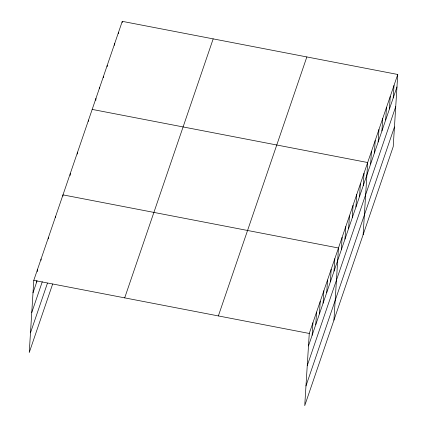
<?xml version="1.0" encoding="UTF-8"?>
<svg xmlns="http://www.w3.org/2000/svg" width="427" height="427" viewBox="0 0 427 427"><rect width="100%" height="100%" fill="white"/><g stroke="black" fill="none" stroke-linecap="round" stroke-linejoin="round"><path stroke-width="0.64" d="M397.756 74.469L309.271 333.46L304.729 405.65L393.214 146.658L397.756 74.469L122.271 21.35L33.786 280.342L29.244 352.531L52.649 284.03M36.647 282.135L36.733 280.822M37.309 271.631L37.437 269.661M41.003 260.289L41.083 258.975M48.304 238.923L48.384 237.609M55.601 217.556L55.686 216.243M62.902 196.19L62.988 194.877L338.472 247.996L333.93 320.181M70.161 175.481L70.284 173.506M77.463 154.11L77.586 152.14M88.453 121.407L88.538 120.094M95.824 100.372L95.947 98.402M99.624 88.709L99.71 87.391M103.387 77.698L103.467 76.385M107.145 66.692L107.23 65.379M114.628 45.337L114.751 43.362M118.428 33.669L118.514 32.356M122.191 22.663L122.271 21.35M312.137 335.254L312.922 322.78M315.783 324.573L316.572 312.094M319.433 313.888L320.218 301.414M323.084 303.202L323.869 290.728M326.735 292.522L327.52 280.043M330.386 281.836L331.171 269.362M334.037 271.156L334.821 258.677M341.333 249.784L342.123 237.311M344.984 239.104L345.769 226.625M348.635 228.418L349.419 215.945M352.286 217.738L353.07 205.259M355.937 207.052L356.721 194.579M359.587 196.372L360.372 183.893M363.238 185.686L364.023 173.213M363.131 234.717L367.674 162.527L92.184 109.408M370.647 163.995L371.431 151.521M374.41 152.989L375.194 140.51M378.167 141.983L378.952 129.504M381.93 130.972L382.715 118.498M385.688 119.966L386.472 107.492M389.451 108.96L390.235 96.481M393.214 97.954L393.998 85.475M33.002 292.821L37.08 280.881M31.758 312.527L42.278 281.729M30.482 332.825L47.445 283.181M124.695 297.875L213.18 38.878M218.357 315.932L306.848 56.94M308.486 345.939L396.971 86.943M307.243 365.645L395.733 106.649M305.967 385.944L394.457 126.952M33.786 280.342L309.271 333.46"/></g></svg>
